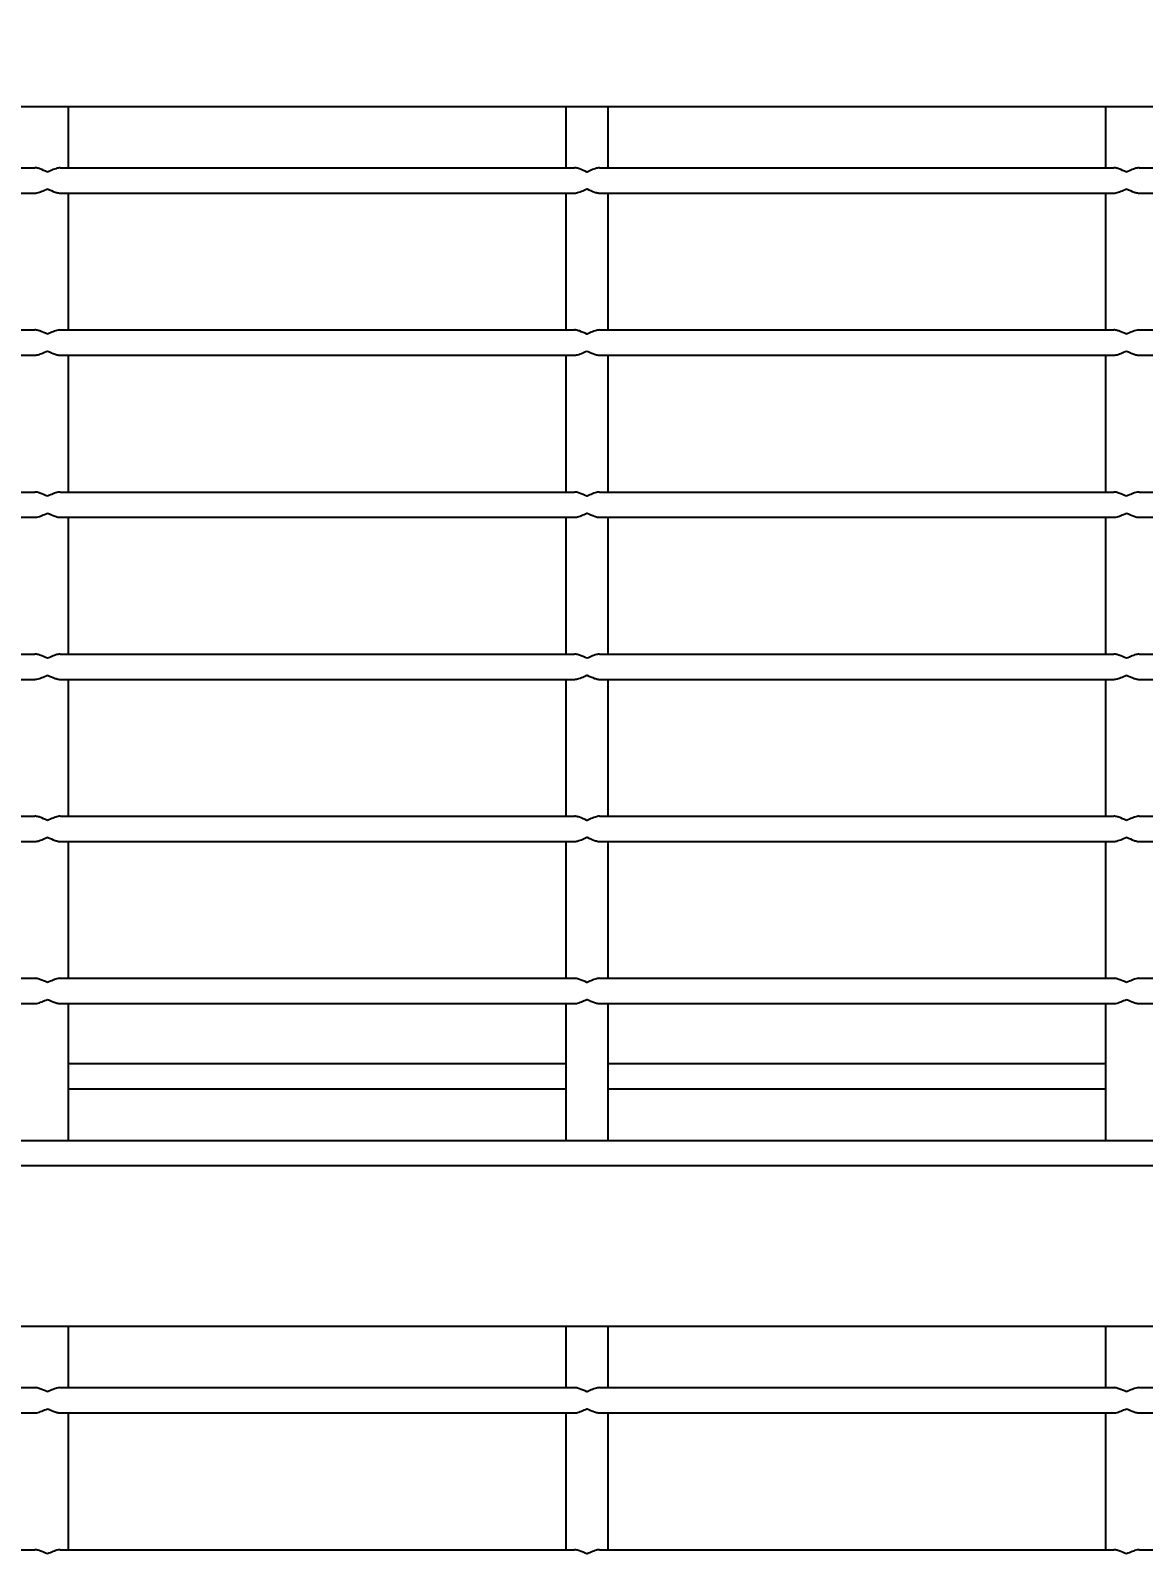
# Model space of a CAD drawing. Header units: millimetres. Extents: x 1293 to 41893, y 1011 to 26911.
# Drawn here: x 16609.7 to 16819.2, y 11772.7 to 12061.3 of the extents above; entities that cross this region are included whole.
import ezdxf

# ---------------------------------------------------------------- set-up
doc = ezdxf.new("R2010")
doc.units = ezdxf.units.MM
doc.header["$LTSCALE"] = 50
doc.layers.add('CAPA_1', color=7, linetype='Continuous')
doc.layers.add('PASILLOS', color=2, linetype='Continuous')
doc.styles.add('SLDTEXTSTYLE0', font='TXT', dxfattribs={"width": 0.75})
doc.dimstyles.new('SLDDIMSTYLE0', dxfattribs={"dimtxt": 100, "dimasz": 100, "dimexe": 0, "dimexo": 0.0625, "dimgap": 25, "dimtad": 2, "dimdec": 0, "dimrnd": 1e-09, "dimzin": 12, "dimdsep": 46, "dimtxsty": 'SLDTEXTSTYLE0', "dimsah": 1, "dimcen": 0.09, "dimadec": 0, "dimazin": 3, "dimtfac": 1, "dimtdec": 0, "dimtofl": 0, "dimtmove": 0, "dimatfit": 3, "dimfxl": 1, "dimfrac": 2, "dimtolj": 1, "dimtzin": 12, "dimarcsym": 0})

# ---------------------------------------------------------------- blocks, each defined once
blk = doc.blocks.new('_D_16')
at = {"layer": 'CAPA_1', "transparency": 16777216}
for p, q in [((7974.69, 13667.35), (7974.69, 9974.87)), ((18069.94, 13667.83), (18069.94, 9974.87)), ((7974.69, 10024.87), (18069.94, 10024.87))]:
    blk.add_line(p, q, dxfattribs=at)
for points in [[(7974.69, 10024.87), (8074.69, 10009.48), (8074.69, 10040.25)], [(18069.94, 10024.87), (17969.94, 10040.25), (17969.94, 10009.48)]]:
    blk.add_solid(points, dxfattribs=at)
at = {"layer": 'CAPA_1', "transparency": 16777216, "insert": (12837.59, 10153.77), "char_height": 100, "attachment_point": 1, "style": 'SLDTEXTSTYLE0'}
blk.add_mtext('10095', dxfattribs=at)

msp = doc.modelspace()

# ---------------------------------------------------------------- linework, layer by layer
at = {"layer": 'PASILLOS', "linetype": 'Continuous', "lineweight": 25}
for p, q in [((17041.4678232, 12046.9523914), (16285.8178232, 12046.9523914)), ((16616.8115732, 12035.4590585), (16616.8115732, 12046.9523914)), ((16710.4740732, 12046.9523914), (16710.4740732, 12035.4590585)), ((16718.4115732, 12035.4590585), (16718.4115732, 12046.9523914)), ((16812.0740732, 12046.9523914), (16812.0740732, 12035.4590585)), ((16513.6240732, 12035.4590585), (16610.4615732, 12035.4590585)), ((16615.2240732, 12035.4590585), (16712.0615732, 12035.4590585)), ((16716.8240732, 12035.4590585), (16813.6615732, 12035.4590585)), ((16818.4240732, 12035.4590585), (16915.2615732, 12035.4590585)), ((16513.6240732, 12030.6965585), (16610.4615732, 12030.6965585)), ((16615.2240732, 12030.6965585), (16712.0615732, 12030.6965585)), ((16616.8115732, 12004.9190585), (16616.8115732, 12030.6965585)), ((16710.4740732, 12030.6965585), (16710.4740732, 12004.9190585)), ((16716.8240732, 12030.6965585), (16813.6615732, 12030.6965585)), ((16718.4115732, 12004.9190585), (16718.4115732, 12030.6965585)), ((16812.0740732, 12030.6965585), (16812.0740732, 12004.9190585)), ((16818.4240732, 12030.6965585), (16915.2615732, 12030.6965585)), ((16513.6240732, 12004.9190585), (16610.4615732, 12004.9190585)), ((16615.2240732, 12004.9190585), (16712.0615732, 12004.9190585)), ((16716.8240732, 12004.9190585), (16813.6615732, 12004.9190585)), ((16818.4240732, 12004.9190585), (16915.2615732, 12004.9190585)), ((16513.6240732, 12000.1565585), (16610.4615732, 12000.1565585)), ((16615.2240732, 12000.1565585), (16712.0615732, 12000.1565585)), ((16616.8115732, 11974.3790585), (16616.8115732, 12000.1565585)), ((16710.4740732, 12000.1565585), (16710.4740732, 11974.3790585)), ((16716.8240732, 12000.1565585), (16813.6615732, 12000.1565585)), ((16718.4115732, 11974.3790585), (16718.4115732, 12000.1565585)), ((16812.0740732, 12000.1565585), (16812.0740732, 11974.3790585)), ((16818.4240732, 12000.1565585), (16915.2615732, 12000.1565585)), ((16513.6240732, 11974.3790585), (16610.4615732, 11974.3790585)), ((16615.2240732, 11974.3790585), (16712.0615732, 11974.3790585)), ((16716.8240732, 11974.3790585), (16813.6615732, 11974.3790585)), ((16818.4240732, 11974.3790585), (16915.2615732, 11974.3790585)), ((16513.6240732, 11969.6165585), (16610.4615732, 11969.6165585)), ((16615.2240732, 11969.6165585), (16712.0615732, 11969.6165585)), ((16616.8115732, 11943.8390585), (16616.8115732, 11969.6165585)), ((16710.4740732, 11969.6165585), (16710.4740732, 11943.8390585)), ((16716.8240732, 11969.6165585), (16813.6615732, 11969.6165585)), ((16718.4115732, 11943.8390585), (16718.4115732, 11969.6165585)), ((16812.0740732, 11969.6165585), (16812.0740732, 11943.8390585)), ((16818.4240732, 11969.6165585), (16915.2615732, 11969.6165585)), ((16513.6240732, 11943.8390585), (16610.4615732, 11943.8390585)), ((16615.2240732, 11943.8390585), (16712.0615732, 11943.8390585)), ((16716.8240732, 11943.8390585), (16813.6615732, 11943.8390585)), ((16818.4240732, 11943.8390585), (16915.2615732, 11943.8390585)), ((16513.6240732, 11939.0765585), (16610.4615732, 11939.0765585)), ((16615.2240732, 11939.0765585), (16712.0615732, 11939.0765585)), ((16616.8115732, 11913.2990585), (16616.8115732, 11939.0765585)), ((16710.4740732, 11939.0765585), (16710.4740732, 11913.2990585)), ((16716.8240732, 11939.0765585), (16813.6615732, 11939.0765585)), ((16718.4115732, 11913.2990585), (16718.4115732, 11939.0765585)), ((16812.0740732, 11939.0765585), (16812.0740732, 11913.2990585)), ((16818.4240732, 11939.0765585), (16915.2615732, 11939.0765585)), ((16513.6240732, 11913.2990585), (16610.4615732, 11913.2990585)), ((16615.2240732, 11913.2990585), (16712.0615732, 11913.2990585)), ((16716.8240732, 11913.2990585), (16813.6615732, 11913.2990585)), ((16818.4240732, 11913.2990585), (16915.2615732, 11913.2990585)), ((16513.6240732, 11908.5365585), (16610.4615732, 11908.5365585)), ((16615.2240732, 11908.5365585), (16712.0615732, 11908.5365585)), ((16616.8115732, 11882.7590585), (16616.8115732, 11908.5365585)), ((16710.4740732, 11908.5365585), (16710.4740732, 11882.7590585)), ((16716.8240732, 11908.5365585), (16813.6615732, 11908.5365585)), ((16718.4115732, 11882.7590585), (16718.4115732, 11908.5365585)), ((16812.0740732, 11908.5365585), (16812.0740732, 11882.7590585)), ((16818.4240732, 11908.5365585), (16915.2615732, 11908.5365585)), ((16513.6240732, 11882.7590585), (16610.4615732, 11882.7590585)), ((16615.2240732, 11882.7590585), (16712.0615732, 11882.7590585)), ((16716.8240732, 11882.7590585), (16813.6615732, 11882.7590585)), ((16818.4240732, 11882.7590585), (16915.2615732, 11882.7590585)), ((16513.6240732, 11877.9965585), (16610.4615732, 11877.9965585)), ((16615.2240732, 11877.9965585), (16712.0615732, 11877.9965585)), ((16616.8115732, 11852.2190585), (16616.8115732, 11877.9965585)), ((16710.4740732, 11877.9965585), (16710.4740732, 11852.2190585)), ((16716.8240732, 11877.9965585), (16813.6615732, 11877.9965585)), ((16718.4115732, 11852.2190585), (16718.4115732, 11877.9965585)), ((16812.0740732, 11877.9965585), (16812.0740732, 11852.2190585)), ((16818.4240732, 11877.9965585), (16915.2615732, 11877.9965585)), ((16616.8115732, 11866.7257255), (16710.4740732, 11866.7257255)), ((16718.4115732, 11866.7257255), (16812.0740732, 11866.7257255)), ((16616.8115732, 11861.9632255), (16710.4740732, 11861.9632255)), ((16718.4115732, 11861.9632255), (16812.0740732, 11861.9632255)), ((16513.6240732, 11852.2190585), (16610.4615732, 11852.2190585)), ((16610.4615732, 11852.2190585), (16615.2240732, 11852.2190585)), ((16615.2240732, 11852.2190585), (16712.0615732, 11852.2190585)), ((16712.0615732, 11852.2190585), (16716.8240732, 11852.2190585)), ((16716.8240732, 11852.2190585), (16813.6615732, 11852.2190585)), ((16813.6615732, 11852.2190585), (16818.4240732, 11852.2190585)), ((16818.4240732, 11852.2190585), (16915.2615732, 11852.2190585)), ((17041.4678232, 11847.4565585), (16285.8178232, 11847.4565585)), ((17041.4678232, 11817.1390585), (16285.8178232, 11817.1390585)), ((16616.8115732, 11805.6457255), (16616.8115732, 11817.1390585)), ((16710.4740732, 11817.1390585), (16710.4740732, 11805.6457255)), ((16718.4115732, 11805.6457255), (16718.4115732, 11817.1390585)), ((16812.0740732, 11817.1390585), (16812.0740732, 11805.6457255)), ((16513.6240732, 11805.6457255), (16610.4615732, 11805.6457255)), ((16615.2240732, 11805.6457255), (16712.0615732, 11805.6457255)), ((16716.8240732, 11805.6457255), (16813.6615732, 11805.6457255)), ((16818.4240732, 11805.6457255), (16915.2615732, 11805.6457255)), ((16513.6240732, 11800.8832255), (16610.4615732, 11800.8832255)), ((16615.2240732, 11800.8832255), (16712.0615732, 11800.8832255)), ((16616.8115732, 11775.1057255), (16616.8115732, 11800.8832255)), ((16710.4740732, 11800.8832255), (16710.4740732, 11775.1057255)), ((16716.8240732, 11800.8832255), (16813.6615732, 11800.8832255)), ((16718.4115732, 11775.1057255), (16718.4115732, 11800.8832255)), ((16812.0740732, 11800.8832255), (16812.0740732, 11775.1057255)), ((16818.4240732, 11800.8832255), (16915.2615732, 11800.8832255)), ((16513.6240732, 11775.1057255), (16610.4615732, 11775.1057255)), ((16615.2240732, 11775.1057255), (16712.0615732, 11775.1057255)), ((16716.8240732, 11775.1057255), (16813.6615732, 11775.1057255)), ((16818.4240732, 11775.1057255), (16915.2615732, 11775.1057255))]:
    msp.add_line(p, q, dxfattribs=at)
for points, knots in [([(16612.8428232, 12034.6653085), (16612.8389893, 12034.667023), (16612.3590818, 12034.8816443), (16611.6458083, 12035.2000503), (16610.8618455, 12035.4345671), (16610.5607124, 12035.4529925), (16610.4615732, 12035.4590585)], [0, 0, 0, 0, 0.0046971273, 0.5879730074, 0.8643521995, 1, 1, 1, 1]), ([(16615.2240732, 12035.4590585), (16615.0972703, 12035.4492163), (16614.6814182, 12035.4169389), (16613.878829, 12035.1247278), (16613.2018285, 12034.8258673), (16612.8466571, 12034.6670231), (16612.8428232, 12034.6653085)], [0, 0, 0, 0, 0.1723614537, 0.5652622384, 0.9953071929, 1, 1, 1, 1]), ([(16714.4428232, 12034.6653085), (16714.4389893, 12034.667023), (16713.9590818, 12034.8816443), (16713.2458083, 12035.2000503), (16712.4618455, 12035.4345671), (16712.1607124, 12035.4529925), (16712.0615732, 12035.4590585)], [0, 0, 0, 0, 0.0046971273, 0.5879730074, 0.8643521995, 1, 1, 1, 1]), ([(16716.8240732, 12035.4590585), (16716.6972703, 12035.4492163), (16716.2814182, 12035.4169389), (16715.478829, 12035.1247278), (16714.8018285, 12034.8258673), (16714.4466571, 12034.6670231), (16714.4428232, 12034.6653085)], [0, 0, 0, 0, 0.1723614537, 0.5652622384, 0.9953071929, 1, 1, 1, 1]), ([(16816.0428232, 12034.6653085), (16816.0389893, 12034.667023), (16815.5590818, 12034.8816443), (16814.8458083, 12035.2000503), (16814.0618455, 12035.4345671), (16813.7607124, 12035.4529925), (16813.6615732, 12035.4590585)], [0, 0, 0, 0, 0.0046971273, 0.5879730073, 0.8643521995, 1, 1, 1, 1]), ([(16818.4240732, 12035.4590585), (16818.2972703, 12035.4492163), (16817.8814182, 12035.4169389), (16817.078829, 12035.1247278), (16816.4018285, 12034.8258673), (16816.0466571, 12034.6670231), (16816.0428232, 12034.6653085)], [0, 0, 0, 0, 0.1723614537, 0.5652622384, 0.9953071929, 1, 1, 1, 1]), ([(16610.4615732, 12030.6965585), (16610.588376, 12030.7064006), (16611.0042281, 12030.7386781), (16611.8068173, 12031.0308892), (16612.4838178, 12031.3297496), (16612.8389892, 12031.4885938), (16612.8428232, 12031.4903085)], [0, 0, 0, 0, 0.1723614537, 0.5652622384, 0.9953071929, 1, 1, 1, 1]), ([(16612.8428232, 12031.4903085), (16612.846657, 12031.4885939), (16613.3265646, 12031.2739726), (16614.039838, 12030.9555666), (16614.8238008, 12030.7210498), (16615.1249339, 12030.7026245), (16615.2240732, 12030.6965585)], [0, 0, 0, 0, 0.0046971273, 0.5879730074, 0.8643521995, 1, 1, 1, 1]), ([(16712.0615732, 12030.6965585), (16712.188376, 12030.7064006), (16712.6042281, 12030.7386781), (16713.4068173, 12031.0308892), (16714.0838178, 12031.3297496), (16714.4389892, 12031.4885938), (16714.4428232, 12031.4903085)], [0, 0, 0, 0, 0.1723614537, 0.5652622384, 0.9953071929, 1, 1, 1, 1]), ([(16714.4428232, 12031.4903085), (16714.446657, 12031.4885939), (16714.9265646, 12031.2739726), (16715.639838, 12030.9555666), (16716.4238008, 12030.7210498), (16716.7249339, 12030.7026245), (16716.8240732, 12030.6965585)], [0, 0, 0, 0, 0.0046971273, 0.5879730075, 0.8643521995, 1, 1, 1, 1]), ([(16813.6615732, 12030.6965585), (16813.788376, 12030.7064006), (16814.2042281, 12030.7386781), (16815.0068173, 12031.0308892), (16815.6838178, 12031.3297496), (16816.0389892, 12031.4885938), (16816.0428232, 12031.4903085)], [0, 0, 0, 0, 0.1723614537, 0.5652622384, 0.9953071929, 1, 1, 1, 1]), ([(16816.0428232, 12031.4903085), (16816.046657, 12031.4885939), (16816.5265646, 12031.2739726), (16817.239838, 12030.9555666), (16818.0238008, 12030.7210498), (16818.3249339, 12030.7026245), (16818.4240732, 12030.6965585)], [0, 0, 0, 0, 0.0046971273, 0.5879730074, 0.8643521995, 1, 1, 1, 1]), ([(16612.8428232, 12004.1253085), (16612.8389893, 12004.127023), (16612.3590818, 12004.3416443), (16611.6458083, 12004.6600503), (16610.8618455, 12004.8945671), (16610.5607124, 12004.9129925), (16610.4615732, 12004.9190585)], [0, 0, 0, 0, 0.0046971273, 0.5879730074, 0.8643521995, 1, 1, 1, 1]), ([(16615.2240732, 12004.9190585), (16615.0972703, 12004.9092163), (16614.6814182, 12004.8769389), (16613.878829, 12004.5847278), (16613.2018285, 12004.2858673), (16612.8466571, 12004.1270231), (16612.8428232, 12004.1253085)], [0, 0, 0, 0, 0.1723614537, 0.5652622384, 0.9953071929, 1, 1, 1, 1]), ([(16714.4428232, 12004.1253085), (16714.4389893, 12004.127023), (16713.9590818, 12004.3416443), (16713.2458083, 12004.6600503), (16712.4618455, 12004.8945671), (16712.1607124, 12004.9129925), (16712.0615732, 12004.9190585)], [0, 0, 0, 0, 0.0046971273, 0.5879730074, 0.8643521995, 1, 1, 1, 1]), ([(16716.8240732, 12004.9190585), (16716.6972703, 12004.9092163), (16716.2814182, 12004.8769389), (16715.478829, 12004.5847278), (16714.8018285, 12004.2858673), (16714.4466571, 12004.1270231), (16714.4428232, 12004.1253085)], [0, 0, 0, 0, 0.1723614537, 0.5652622384, 0.9953071929, 1, 1, 1, 1]), ([(16816.0428232, 12004.1253085), (16816.0389893, 12004.127023), (16815.5590818, 12004.3416443), (16814.8458083, 12004.6600503), (16814.0618455, 12004.8945671), (16813.7607124, 12004.9129925), (16813.6615732, 12004.9190585)], [0, 0, 0, 0, 0.0046971273, 0.5879730073, 0.8643521995, 1, 1, 1, 1]), ([(16818.4240732, 12004.9190585), (16818.2972703, 12004.9092163), (16817.8814182, 12004.8769389), (16817.078829, 12004.5847278), (16816.4018285, 12004.2858673), (16816.0466571, 12004.1270231), (16816.0428232, 12004.1253085)], [0, 0, 0, 0, 0.1723614537, 0.5652622384, 0.9953071929, 1, 1, 1, 1]), ([(16610.4615732, 12000.1565585), (16610.588376, 12000.1664006), (16611.0042281, 12000.1986781), (16611.8068173, 12000.4908892), (16612.4838178, 12000.7897496), (16612.8389892, 12000.9485938), (16612.8428232, 12000.9503085)], [0, 0, 0, 0, 0.1723614537, 0.5652622384, 0.9953071929, 1, 1, 1, 1]), ([(16612.8428232, 12000.9503085), (16612.846657, 12000.9485939), (16613.3265646, 12000.7339726), (16614.039838, 12000.4155666), (16614.8238008, 12000.1810498), (16615.1249339, 12000.1626245), (16615.2240732, 12000.1565585)], [0, 0, 0, 0, 0.0046971273, 0.5879730074, 0.8643521995, 1, 1, 1, 1]), ([(16712.0615732, 12000.1565585), (16712.188376, 12000.1664006), (16712.6042281, 12000.1986781), (16713.4068173, 12000.4908892), (16714.0838178, 12000.7897496), (16714.4389892, 12000.9485938), (16714.4428232, 12000.9503085)], [0, 0, 0, 0, 0.1723614537, 0.5652622384, 0.9953071929, 1, 1, 1, 1]), ([(16714.4428232, 12000.9503085), (16714.446657, 12000.9485939), (16714.9265646, 12000.7339726), (16715.639838, 12000.4155666), (16716.4238008, 12000.1810498), (16716.7249339, 12000.1626245), (16716.8240732, 12000.1565585)], [0, 0, 0, 0, 0.0046971273, 0.5879730075, 0.8643521995, 1, 1, 1, 1]), ([(16813.6615732, 12000.1565585), (16813.788376, 12000.1664006), (16814.2042281, 12000.1986781), (16815.0068173, 12000.4908892), (16815.6838178, 12000.7897496), (16816.0389892, 12000.9485938), (16816.0428232, 12000.9503085)], [0, 0, 0, 0, 0.1723614537, 0.5652622384, 0.9953071929, 1, 1, 1, 1]), ([(16816.0428232, 12000.9503085), (16816.046657, 12000.9485939), (16816.5265646, 12000.7339726), (16817.239838, 12000.4155666), (16818.0238008, 12000.1810498), (16818.3249339, 12000.1626245), (16818.4240732, 12000.1565585)], [0, 0, 0, 0, 0.0046971273, 0.5879730074, 0.8643521995, 1, 1, 1, 1]), ([(16612.8428232, 11973.5853085), (16612.8389893, 11973.587023), (16612.3590818, 11973.8016443), (16611.6458083, 11974.1200503), (16610.8618455, 11974.3545671), (16610.5607124, 11974.3729925), (16610.4615732, 11974.3790585)], [0, 0, 0, 0, 0.0046971273, 0.5879730074, 0.8643521995, 1, 1, 1, 1]), ([(16615.2240732, 11974.3790585), (16615.0972703, 11974.3692163), (16614.6814182, 11974.3369389), (16613.878829, 11974.0447278), (16613.2018285, 11973.7458673), (16612.8466571, 11973.5870231), (16612.8428232, 11973.5853085)], [0, 0, 0, 0, 0.1723614537, 0.5652622384, 0.9953071929, 1, 1, 1, 1]), ([(16714.4428232, 11973.5853085), (16714.4389893, 11973.587023), (16713.9590818, 11973.8016443), (16713.2458083, 11974.1200503), (16712.4618455, 11974.3545671), (16712.1607124, 11974.3729925), (16712.0615732, 11974.3790585)], [0, 0, 0, 0, 0.0046971273, 0.5879730074, 0.8643521995, 1, 1, 1, 1]), ([(16716.8240732, 11974.3790585), (16716.6972703, 11974.3692163), (16716.2814182, 11974.3369389), (16715.478829, 11974.0447278), (16714.8018285, 11973.7458673), (16714.4466571, 11973.5870231), (16714.4428232, 11973.5853085)], [0, 0, 0, 0, 0.1723614537, 0.5652622384, 0.9953071929, 1, 1, 1, 1]), ([(16816.0428232, 11973.5853085), (16816.0389893, 11973.587023), (16815.5590818, 11973.8016443), (16814.8458083, 11974.1200503), (16814.0618455, 11974.3545671), (16813.7607124, 11974.3729925), (16813.6615732, 11974.3790585)], [0, 0, 0, 0, 0.0046971273, 0.5879730073, 0.8643521995, 1, 1, 1, 1]), ([(16818.4240732, 11974.3790585), (16818.2972703, 11974.3692163), (16817.8814182, 11974.3369389), (16817.078829, 11974.0447278), (16816.4018285, 11973.7458673), (16816.0466571, 11973.5870231), (16816.0428232, 11973.5853085)], [0, 0, 0, 0, 0.1723614537, 0.5652622384, 0.9953071929, 1, 1, 1, 1]), ([(16610.4615732, 11969.6165585), (16610.588376, 11969.6264006), (16611.0042281, 11969.6586781), (16611.8068173, 11969.9508892), (16612.4838178, 11970.2497496), (16612.8389892, 11970.4085938), (16612.8428232, 11970.4103085)], [0, 0, 0, 0, 0.17236145372, 0.56526223842, 0.99530719289, 1, 1, 1, 1]), ([(16612.8428232, 11970.4103085), (16612.846657, 11970.4085939), (16613.3265646, 11970.1939726), (16614.039838, 11969.8755666), (16614.8238008, 11969.6410498), (16615.1249339, 11969.6226245), (16615.2240732, 11969.6165585)], [0, 0, 0, 0, 0.0046971273, 0.5879730074, 0.8643521995, 1, 1, 1, 1]), ([(16712.0615732, 11969.6165585), (16712.188376, 11969.6264006), (16712.6042281, 11969.6586781), (16713.4068173, 11969.9508892), (16714.0838178, 11970.2497496), (16714.4389892, 11970.4085938), (16714.4428232, 11970.4103085)], [0, 0, 0, 0, 0.17236145373, 0.56526223843, 0.99530719289, 1, 1, 1, 1]), ([(16714.4428232, 11970.4103085), (16714.446657, 11970.4085939), (16714.9265646, 11970.1939726), (16715.639838, 11969.8755666), (16716.4238008, 11969.6410498), (16716.7249339, 11969.6226245), (16716.8240732, 11969.6165585)], [0, 0, 0, 0, 0.0046971273, 0.5879730075, 0.8643521995, 1, 1, 1, 1]), ([(16813.6615732, 11969.6165585), (16813.788376, 11969.6264006), (16814.2042281, 11969.6586781), (16815.0068173, 11969.9508892), (16815.6838178, 11970.2497496), (16816.0389892, 11970.4085938), (16816.0428232, 11970.4103085)], [0, 0, 0, 0, 0.1723614537, 0.5652622384, 0.9953071929, 1, 1, 1, 1]), ([(16816.0428232, 11970.4103085), (16816.046657, 11970.4085939), (16816.5265646, 11970.1939726), (16817.239838, 11969.8755666), (16818.0238008, 11969.6410498), (16818.3249339, 11969.6226245), (16818.4240732, 11969.6165585)], [0, 0, 0, 0, 0.00469712726, 0.58797300737, 0.86435219951, 1, 1, 1, 1]), ([(16612.8428232, 11943.0453085), (16612.8389893, 11943.047023), (16612.3590818, 11943.2616443), (16611.6458083, 11943.5800503), (16610.8618455, 11943.8145671), (16610.5607124, 11943.8329925), (16610.4615732, 11943.8390585)], [0, 0, 0, 0, 0.0046971273, 0.5879730074, 0.8643521995, 1, 1, 1, 1]), ([(16615.2240732, 11943.8390585), (16615.0972703, 11943.8292163), (16614.6814182, 11943.7969389), (16613.878829, 11943.5047278), (16613.2018285, 11943.2058673), (16612.8466571, 11943.0470231), (16612.8428232, 11943.0453085)], [0, 0, 0, 0, 0.1723614537, 0.5652622384, 0.9953071929, 1, 1, 1, 1]), ([(16714.4428232, 11943.0453085), (16714.4389893, 11943.047023), (16713.9590818, 11943.2616443), (16713.2458083, 11943.5800503), (16712.4618455, 11943.8145671), (16712.1607124, 11943.8329925), (16712.0615732, 11943.8390585)], [0, 0, 0, 0, 0.0046971273, 0.5879730074, 0.8643521995, 1, 1, 1, 1]), ([(16716.8240732, 11943.8390585), (16716.6972703, 11943.8292163), (16716.2814182, 11943.7969389), (16715.478829, 11943.5047278), (16714.8018285, 11943.2058673), (16714.4466571, 11943.0470231), (16714.4428232, 11943.0453085)], [0, 0, 0, 0, 0.1723614537, 0.5652622384, 0.9953071929, 1, 1, 1, 1]), ([(16816.0428232, 11943.0453085), (16816.0389893, 11943.047023), (16815.5590818, 11943.2616443), (16814.8458083, 11943.5800503), (16814.0618455, 11943.8145671), (16813.7607124, 11943.8329925), (16813.6615732, 11943.8390585)], [0, 0, 0, 0, 0.0046971273, 0.5879730073, 0.8643521995, 1, 1, 1, 1]), ([(16818.4240732, 11943.8390585), (16818.2972703, 11943.8292163), (16817.8814182, 11943.7969389), (16817.078829, 11943.5047278), (16816.4018285, 11943.2058673), (16816.0466571, 11943.0470231), (16816.0428232, 11943.0453085)], [0, 0, 0, 0, 0.1723614537, 0.5652622384, 0.9953071929, 1, 1, 1, 1]), ([(16610.4615732, 11939.0765585), (16610.588376, 11939.0864006), (16611.0042281, 11939.1186781), (16611.8068173, 11939.4108892), (16612.4838178, 11939.7097496), (16612.8389892, 11939.8685938), (16612.8428232, 11939.8703085)], [0, 0, 0, 0, 0.1723614537, 0.5652622384, 0.9953071929, 1, 1, 1, 1]), ([(16612.8428232, 11939.8703085), (16612.846657, 11939.8685939), (16613.3265646, 11939.6539726), (16614.039838, 11939.3355666), (16614.8238008, 11939.1010498), (16615.1249339, 11939.0826245), (16615.2240732, 11939.0765585)], [0, 0, 0, 0, 0.00469712726, 0.58797300742, 0.86435219951, 1, 1, 1, 1]), ([(16712.0615732, 11939.0765585), (16712.188376, 11939.0864006), (16712.6042281, 11939.1186781), (16713.4068173, 11939.4108892), (16714.0838178, 11939.7097496), (16714.4389892, 11939.8685938), (16714.4428232, 11939.8703085)], [0, 0, 0, 0, 0.1723614537, 0.5652622384, 0.9953071929, 1, 1, 1, 1]), ([(16714.4428232, 11939.8703085), (16714.446657, 11939.8685939), (16714.9265646, 11939.6539726), (16715.639838, 11939.3355666), (16716.4238008, 11939.1010498), (16716.7249339, 11939.0826245), (16716.8240732, 11939.0765585)], [0, 0, 0, 0, 0.00469712726, 0.58797300745, 0.86435219951, 1, 1, 1, 1]), ([(16813.6615732, 11939.0765585), (16813.788376, 11939.0864006), (16814.2042281, 11939.1186781), (16815.0068173, 11939.4108892), (16815.6838178, 11939.7097496), (16816.0389892, 11939.8685938), (16816.0428232, 11939.8703085)], [0, 0, 0, 0, 0.1723614537, 0.5652622384, 0.9953071929, 1, 1, 1, 1]), ([(16816.0428232, 11939.8703085), (16816.046657, 11939.8685939), (16816.5265646, 11939.6539726), (16817.239838, 11939.3355666), (16818.0238008, 11939.1010498), (16818.3249339, 11939.0826245), (16818.4240732, 11939.0765585)], [0, 0, 0, 0, 0.0046971273, 0.5879730074, 0.8643521995, 1, 1, 1, 1]), ([(16612.8428232, 11912.5053085), (16612.8389893, 11912.507023), (16612.3590818, 11912.7216443), (16611.6458083, 11913.0400503), (16610.8618455, 11913.2745671), (16610.5607124, 11913.2929925), (16610.4615732, 11913.2990585)], [0, 0, 0, 0, 0.0046971273, 0.5879730074, 0.8643521995, 1, 1, 1, 1]), ([(16615.2240732, 11913.2990585), (16615.0972703, 11913.2892163), (16614.6814182, 11913.2569389), (16613.878829, 11912.9647278), (16613.2018285, 11912.6658673), (16612.8466571, 11912.5070231), (16612.8428232, 11912.5053085)], [0, 0, 0, 0, 0.1723614537, 0.5652622384, 0.9953071929, 1, 1, 1, 1]), ([(16714.4428232, 11912.5053085), (16714.4389893, 11912.507023), (16713.9590818, 11912.7216443), (16713.2458083, 11913.0400503), (16712.4618455, 11913.2745671), (16712.1607124, 11913.2929925), (16712.0615732, 11913.2990585)], [0, 0, 0, 0, 0.0046971273, 0.5879730074, 0.8643521995, 1, 1, 1, 1]), ([(16716.8240732, 11913.2990585), (16716.6972703, 11913.2892163), (16716.2814182, 11913.2569389), (16715.478829, 11912.9647278), (16714.8018285, 11912.6658673), (16714.4466571, 11912.5070231), (16714.4428232, 11912.5053085)], [0, 0, 0, 0, 0.1723614537, 0.5652622384, 0.9953071929, 1, 1, 1, 1]), ([(16816.0428232, 11912.5053085), (16816.0389893, 11912.507023), (16815.5590818, 11912.7216443), (16814.8458083, 11913.0400503), (16814.0618455, 11913.2745671), (16813.7607124, 11913.2929925), (16813.6615732, 11913.2990585)], [0, 0, 0, 0, 0.0046971273, 0.5879730073, 0.8643521995, 1, 1, 1, 1]), ([(16818.4240732, 11913.2990585), (16818.2972703, 11913.2892163), (16817.8814182, 11913.2569389), (16817.078829, 11912.9647278), (16816.4018285, 11912.6658673), (16816.0466571, 11912.5070231), (16816.0428232, 11912.5053085)], [0, 0, 0, 0, 0.1723614537, 0.5652622384, 0.9953071929, 1, 1, 1, 1]), ([(16610.4615732, 11908.5365585), (16610.588376, 11908.5464006), (16611.0042281, 11908.5786781), (16611.8068173, 11908.8708892), (16612.4838178, 11909.1697496), (16612.8389892, 11909.3285938), (16612.8428232, 11909.3303085)], [0, 0, 0, 0, 0.1723614537, 0.5652622384, 0.9953071929, 1, 1, 1, 1]), ([(16612.8428232, 11909.3303085), (16612.846657, 11909.3285939), (16613.3265646, 11909.1139726), (16614.039838, 11908.7955666), (16614.8238008, 11908.5610498), (16615.1249339, 11908.5426245), (16615.2240732, 11908.5365585)], [0, 0, 0, 0, 0.00469712726, 0.58797300742, 0.86435219951, 1, 1, 1, 1]), ([(16712.0615732, 11908.5365585), (16712.188376, 11908.5464006), (16712.6042281, 11908.5786781), (16713.4068173, 11908.8708892), (16714.0838178, 11909.1697496), (16714.4389892, 11909.3285938), (16714.4428232, 11909.3303085)], [0, 0, 0, 0, 0.1723614537, 0.5652622384, 0.9953071929, 1, 1, 1, 1]), ([(16714.4428232, 11909.3303085), (16714.446657, 11909.3285939), (16714.9265646, 11909.1139726), (16715.639838, 11908.7955666), (16716.4238008, 11908.5610498), (16716.7249339, 11908.5426245), (16716.8240732, 11908.5365585)], [0, 0, 0, 0, 0.00469712726, 0.58797300745, 0.86435219951, 1, 1, 1, 1]), ([(16813.6615732, 11908.5365585), (16813.788376, 11908.5464006), (16814.2042281, 11908.5786781), (16815.0068173, 11908.8708892), (16815.6838178, 11909.1697496), (16816.0389892, 11909.3285938), (16816.0428232, 11909.3303085)], [0, 0, 0, 0, 0.1723614537, 0.5652622384, 0.9953071929, 1, 1, 1, 1]), ([(16816.0428232, 11909.3303085), (16816.046657, 11909.3285939), (16816.5265646, 11909.1139726), (16817.239838, 11908.7955666), (16818.0238008, 11908.5610498), (16818.3249339, 11908.5426245), (16818.4240732, 11908.5365585)], [0, 0, 0, 0, 0.0046971273, 0.5879730074, 0.8643521995, 1, 1, 1, 1]), ([(16612.8428232, 11881.9653085), (16612.8389893, 11881.967023), (16612.3590818, 11882.1816443), (16611.6458083, 11882.5000503), (16610.8618455, 11882.7345671), (16610.5607124, 11882.7529925), (16610.4615732, 11882.7590585)], [0, 0, 0, 0, 0.0046971273, 0.5879730074, 0.8643521995, 1, 1, 1, 1]), ([(16615.2240732, 11882.7590585), (16615.0972703, 11882.7492163), (16614.6814182, 11882.7169389), (16613.878829, 11882.4247278), (16613.2018285, 11882.1258673), (16612.8466571, 11881.9670231), (16612.8428232, 11881.9653085)], [0, 0, 0, 0, 0.1723614537, 0.5652622384, 0.9953071929, 1, 1, 1, 1]), ([(16714.4428232, 11881.9653085), (16714.4389893, 11881.967023), (16713.9590818, 11882.1816443), (16713.2458083, 11882.5000503), (16712.4618455, 11882.7345671), (16712.1607124, 11882.7529925), (16712.0615732, 11882.7590585)], [0, 0, 0, 0, 0.0046971273, 0.5879730074, 0.8643521995, 1, 1, 1, 1]), ([(16716.8240732, 11882.7590585), (16716.6972703, 11882.7492163), (16716.2814182, 11882.7169389), (16715.478829, 11882.4247278), (16714.8018285, 11882.1258673), (16714.4466571, 11881.9670231), (16714.4428232, 11881.9653085)], [0, 0, 0, 0, 0.1723614537, 0.5652622384, 0.9953071929, 1, 1, 1, 1]), ([(16816.0428232, 11881.9653085), (16816.0389893, 11881.967023), (16815.5590818, 11882.1816443), (16814.8458083, 11882.5000503), (16814.0618455, 11882.7345671), (16813.7607124, 11882.7529925), (16813.6615732, 11882.7590585)], [0, 0, 0, 0, 0.0046971273, 0.5879730073, 0.8643521995, 1, 1, 1, 1]), ([(16818.4240732, 11882.7590585), (16818.2972703, 11882.7492163), (16817.8814182, 11882.7169389), (16817.078829, 11882.4247278), (16816.4018285, 11882.1258673), (16816.0466571, 11881.9670231), (16816.0428232, 11881.9653085)], [0, 0, 0, 0, 0.1723614537, 0.5652622384, 0.9953071929, 1, 1, 1, 1]), ([(16610.4615732, 11877.9965585), (16610.588376, 11878.0064006), (16611.0042281, 11878.0386781), (16611.8068173, 11878.3308892), (16612.4838178, 11878.6297496), (16612.8389892, 11878.7885938), (16612.8428232, 11878.7903085)], [0, 0, 0, 0, 0.1723614537, 0.5652622384, 0.9953071929, 1, 1, 1, 1]), ([(16612.8428232, 11878.7903085), (16612.846657, 11878.7885939), (16613.3265646, 11878.5739726), (16614.039838, 11878.2555666), (16614.8238008, 11878.0210498), (16615.1249339, 11878.0026245), (16615.2240732, 11877.9965585)], [0, 0, 0, 0, 0.0046971273, 0.5879730074, 0.8643521995, 1, 1, 1, 1]), ([(16712.0615732, 11877.9965585), (16712.188376, 11878.0064006), (16712.6042281, 11878.0386781), (16713.4068173, 11878.3308892), (16714.0838178, 11878.6297496), (16714.4389892, 11878.7885938), (16714.4428232, 11878.7903085)], [0, 0, 0, 0, 0.1723614537, 0.5652622384, 0.9953071929, 1, 1, 1, 1]), ([(16714.4428232, 11878.7903085), (16714.446657, 11878.7885939), (16714.9265646, 11878.5739726), (16715.639838, 11878.2555666), (16716.4238008, 11878.0210498), (16716.7249339, 11878.0026245), (16716.8240732, 11877.9965585)], [0, 0, 0, 0, 0.00469712726, 0.58797300745, 0.86435219951, 1, 1, 1, 1]), ([(16813.6615732, 11877.9965585), (16813.788376, 11878.0064006), (16814.2042281, 11878.0386781), (16815.0068173, 11878.3308892), (16815.6838178, 11878.6297496), (16816.0389892, 11878.7885938), (16816.0428232, 11878.7903085)], [0, 0, 0, 0, 0.1723614537, 0.5652622384, 0.9953071929, 1, 1, 1, 1]), ([(16816.0428232, 11878.7903085), (16816.046657, 11878.7885939), (16816.5265646, 11878.5739726), (16817.239838, 11878.2555666), (16818.0238008, 11878.0210498), (16818.3249339, 11878.0026245), (16818.4240732, 11877.9965585)], [0, 0, 0, 0, 0.0046971273, 0.5879730074, 0.8643521995, 1, 1, 1, 1]), ([(16612.8428232, 11804.8519755), (16612.8389893, 11804.8536901), (16612.3590818, 11805.0683114), (16611.6458083, 11805.3867174), (16610.8618455, 11805.6212342), (16610.5607124, 11805.6396595), (16610.4615732, 11805.6457255)], [0, 0, 0, 0, 0.0046971273, 0.5879730074, 0.8643521995, 1, 1, 1, 1]), ([(16615.2240732, 11805.6457255), (16615.0972703, 11805.6358834), (16614.6814182, 11805.6036059), (16613.878829, 11805.3113948), (16613.2018285, 11805.0125344), (16612.8466571, 11804.8536902), (16612.8428232, 11804.8519755)], [0, 0, 0, 0, 0.17236145371, 0.5652622384, 0.99530719289, 1, 1, 1, 1]), ([(16714.4428232, 11804.8519755), (16714.4389893, 11804.8536901), (16713.9590818, 11805.0683114), (16713.2458083, 11805.3867174), (16712.4618455, 11805.6212342), (16712.1607124, 11805.6396595), (16712.0615732, 11805.6457255)], [0, 0, 0, 0, 0.0046971273, 0.5879730074, 0.8643521995, 1, 1, 1, 1]), ([(16716.8240732, 11805.6457255), (16716.6972703, 11805.6358834), (16716.2814182, 11805.6036059), (16715.478829, 11805.3113948), (16714.8018285, 11805.0125344), (16714.4466571, 11804.8536902), (16714.4428232, 11804.8519755)], [0, 0, 0, 0, 0.1723614537, 0.5652622384, 0.9953071929, 1, 1, 1, 1]), ([(16816.0428232, 11804.8519755), (16816.0389893, 11804.8536901), (16815.5590818, 11805.0683114), (16814.8458083, 11805.3867174), (16814.0618455, 11805.6212342), (16813.7607124, 11805.6396595), (16813.6615732, 11805.6457255)], [0, 0, 0, 0, 0.0046971273, 0.5879730073, 0.8643521995, 1, 1, 1, 1]), ([(16818.4240732, 11805.6457255), (16818.2972703, 11805.6358834), (16817.8814182, 11805.6036059), (16817.078829, 11805.3113948), (16816.4018285, 11805.0125344), (16816.0466571, 11804.8536902), (16816.0428232, 11804.8519755)], [0, 0, 0, 0, 0.1723614537, 0.5652622384, 0.9953071929, 1, 1, 1, 1]), ([(16610.4615732, 11800.8832255), (16610.588376, 11800.8930677), (16611.0042281, 11800.9253451), (16611.8068173, 11801.2175562), (16612.4838178, 11801.5164166), (16612.8389892, 11801.6752609), (16612.8428232, 11801.6769755)], [0, 0, 0, 0, 0.1723614537, 0.5652622384, 0.9953071929, 1, 1, 1, 1]), ([(16612.8428232, 11801.6769755), (16612.846657, 11801.675261), (16613.3265646, 11801.4606397), (16614.039838, 11801.1422337), (16614.8238008, 11800.9077168), (16615.1249339, 11800.8892915), (16615.2240732, 11800.8832255)], [0, 0, 0, 0, 0.00469712726, 0.58797300742, 0.86435219951, 1, 1, 1, 1]), ([(16712.0615732, 11800.8832255), (16712.188376, 11800.8930677), (16712.6042281, 11800.9253451), (16713.4068173, 11801.2175562), (16714.0838178, 11801.5164166), (16714.4389892, 11801.6752609), (16714.4428232, 11801.6769755)], [0, 0, 0, 0, 0.1723614537, 0.5652622384, 0.9953071929, 1, 1, 1, 1]), ([(16714.4428232, 11801.6769755), (16714.446657, 11801.675261), (16714.9265646, 11801.4606397), (16715.639838, 11801.1422337), (16716.4238008, 11800.9077168), (16716.7249339, 11800.8892915), (16716.8240732, 11800.8832255)], [0, 0, 0, 0, 0.0046971273, 0.5879730075, 0.8643521995, 1, 1, 1, 1]), ([(16813.6615732, 11800.8832255), (16813.788376, 11800.8930677), (16814.2042281, 11800.9253451), (16815.0068173, 11801.2175562), (16815.6838178, 11801.5164166), (16816.0389892, 11801.6752609), (16816.0428232, 11801.6769755)], [0, 0, 0, 0, 0.17236145371, 0.5652622384, 0.99530719289, 1, 1, 1, 1]), ([(16816.0428232, 11801.6769755), (16816.046657, 11801.675261), (16816.5265646, 11801.4606397), (16817.239838, 11801.1422337), (16818.0238008, 11800.9077168), (16818.3249339, 11800.8892915), (16818.4240732, 11800.8832255)], [0, 0, 0, 0, 0.0046971273, 0.5879730074, 0.8643521995, 1, 1, 1, 1]), ([(16612.8428232, 11774.3119755), (16612.8389893, 11774.3136901), (16612.3590818, 11774.5283114), (16611.6458083, 11774.8467174), (16610.8618455, 11775.0812342), (16610.5607124, 11775.0996595), (16610.4615732, 11775.1057255)], [0, 0, 0, 0, 0.0046971273, 0.5879730074, 0.8643521995, 1, 1, 1, 1]), ([(16615.2240732, 11775.1057255), (16615.0972703, 11775.0958834), (16614.6814182, 11775.0636059), (16613.878829, 11774.7713948), (16613.2018285, 11774.4725344), (16612.8466571, 11774.3136902), (16612.8428232, 11774.3119755)], [0, 0, 0, 0, 0.1723614537, 0.5652622384, 0.9953071929, 1, 1, 1, 1]), ([(16714.4428232, 11774.3119755), (16714.4389893, 11774.3136901), (16713.9590818, 11774.5283114), (16713.2458083, 11774.8467174), (16712.4618455, 11775.0812342), (16712.1607124, 11775.0996595), (16712.0615732, 11775.1057255)], [0, 0, 0, 0, 0.0046971273, 0.5879730074, 0.8643521995, 1, 1, 1, 1]), ([(16716.8240732, 11775.1057255), (16716.6972703, 11775.0958834), (16716.2814182, 11775.0636059), (16715.478829, 11774.7713948), (16714.8018285, 11774.4725344), (16714.4466571, 11774.3136902), (16714.4428232, 11774.3119755)], [0, 0, 0, 0, 0.1723614537, 0.5652622384, 0.9953071929, 1, 1, 1, 1]), ([(16816.0428232, 11774.3119755), (16816.0389893, 11774.3136901), (16815.5590818, 11774.5283114), (16814.8458083, 11774.8467174), (16814.0618455, 11775.0812342), (16813.7607124, 11775.0996595), (16813.6615732, 11775.1057255)], [0, 0, 0, 0, 0.0046971273, 0.5879730073, 0.8643521995, 1, 1, 1, 1]), ([(16818.4240732, 11775.1057255), (16818.2972703, 11775.0958834), (16817.8814182, 11775.0636059), (16817.078829, 11774.7713948), (16816.4018285, 11774.4725344), (16816.0466571, 11774.3136902), (16816.0428232, 11774.3119755)], [0, 0, 0, 0, 0.1723614537, 0.5652622384, 0.9953071929, 1, 1, 1, 1])]:
    msp.add_open_spline(points, degree=3, knots=knots, dxfattribs=at)

# ---------------------------------------------------------------- dimensions: what is measured, and where the dimension line sits
at = {"layer": 'CAPA_1'}
dim = msp.add_linear_dim(base=(18069.9378232, 10024.8657267), p1=(7974.6878232, 13730.853389), p2=(18069.9378232, 13731.328389), dimstyle='SLDDIMSTYLE0', dxfattribs=at)
dim.commit()
dim.dimension.update_dxf_attribs({"geometry": '_D_16', "text_midpoint": (13022.3128232, 10024.8657267), "dimtype": 160})

doc.saveas('drawing.dxf')
